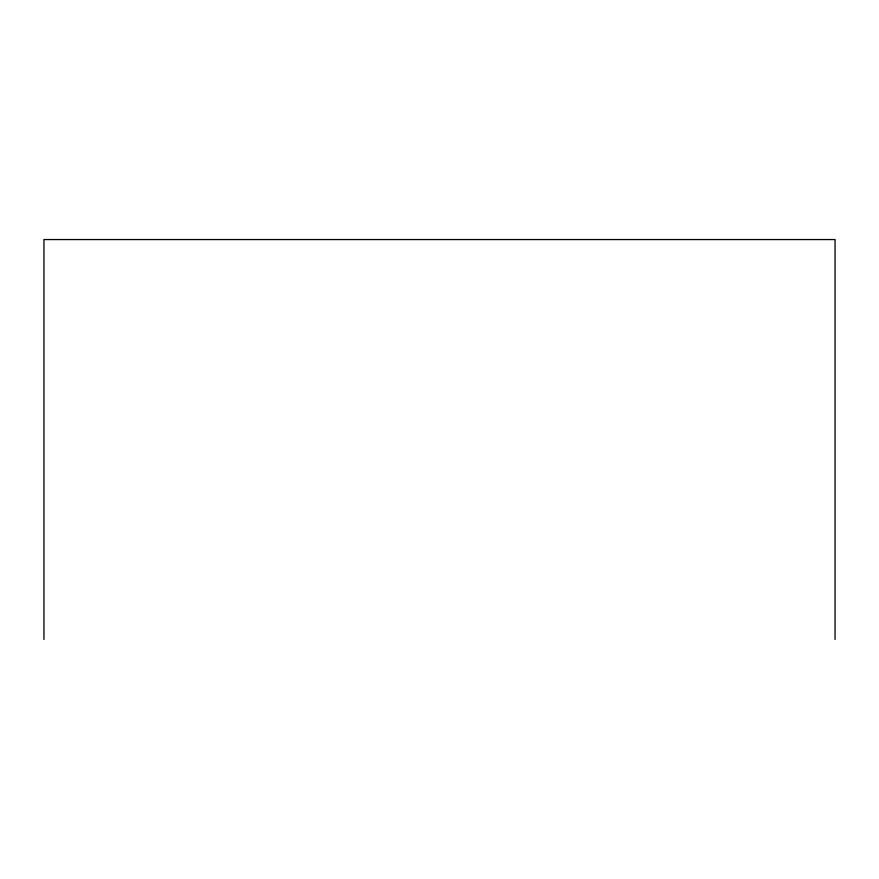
<?xml version="1.0" encoding="UTF-8"?>
<svg xmlns="http://www.w3.org/2000/svg" width="879" height="879" viewBox="0 0 879 879"><rect width="100%" height="100%" fill="white"/><g stroke="black" fill="none" stroke-linecap="round" stroke-linejoin="round"><path stroke-width="1.32" d="M835.05 639.451L835.05 239.549L43.95 239.549L43.95 639.451"/></g></svg>
